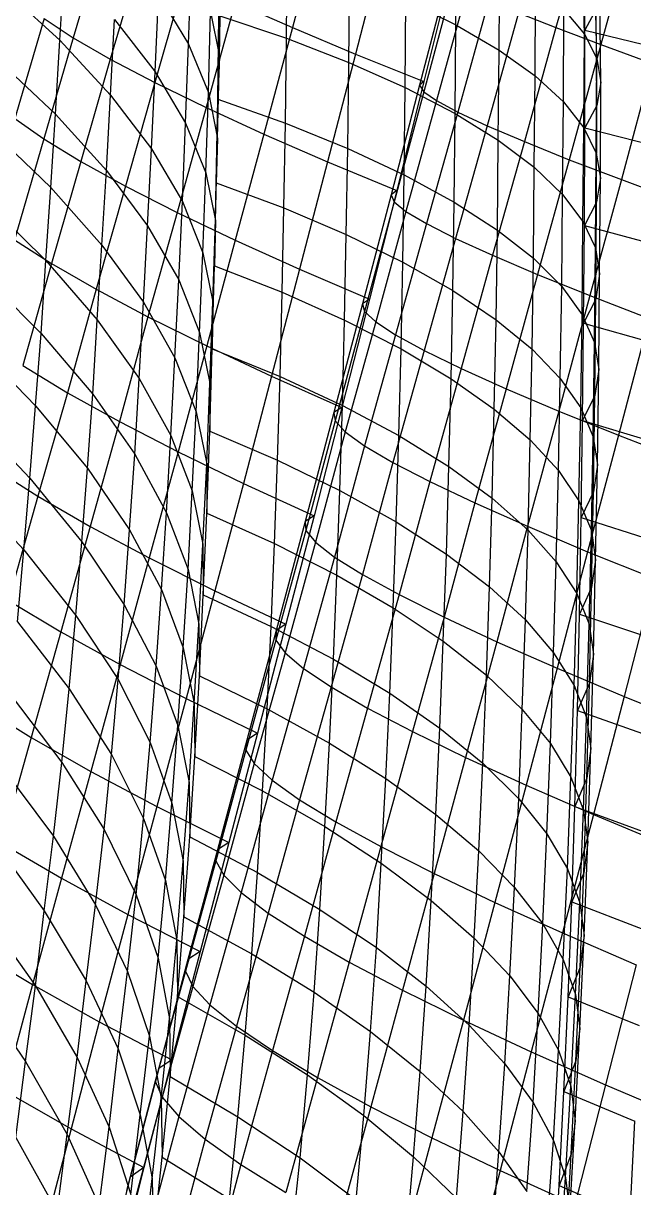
# Model space of a CAD drawing. Extents: x -429 to 429, y -1 to 209.
# Drawn here: x -414.99 to -405.69, y 142.26 to 160 of the extents above; entities that cross this region are included whole.
import ezdxf

# ---------------------------------------------------------------- set-up
doc = ezdxf.new("R2010")
doc.units = 0

msp = doc.modelspace()

# ---------------------------------------------------------------- linework, layer by layer
at = {"layer": 'default', "color": 5, "linetype": 'CONTINUOUS'}
for p, q in [((-406.388, 161.67, 203.238), (-406.875, 159.936, 203.11)), ((-410.456, 161.562, 213.221), (-410.89, 159.936, 213.13)), ((-413.776, 161.325, 217.577), (-414.231, 159.78, 217.489)), ((-405.706, 161.43, 201.994), (-406.192, 159.678, 201.861)), ((-409.504, 161.179, 212.311), (-409.929, 159.534, 212.227)), ((-413.212, 161.017, 216.36), (-413.667, 159.454, 216.267)), ((-408.474, 160.78, 211.499), (-408.887, 159.117, 211.423)), ((-408.474, 160.78, 211.499), (-408.887, 159.117, 211.423)), ((-412.539, 160.681, 215.206), (-412.99, 159.099, 215.11)), ((-408.519, 160.729, 210.052), (-408.952, 159.058, 209.97)), ((-408.438, 160.641, 208.609), (-408.887, 158.96, 208.518)), ((-408.23, 160.517, 207.182), (-408.693, 158.824, 207.082)), ((-411.762, 160.32, 214.126), (-412.208, 158.718, 214.03)), ((-411.762, 160.32, 214.126), (-410.89, 159.936, 213.13)), ((-407.899, 160.357, 205.781), (-408.37, 158.65, 205.673)), ((-414.677, 160.074, 218.767), (-415.123, 158.551, 218.687)), ((-414.677, 160.074, 218.767), (-414.231, 159.78, 217.489)), ((-407.446, 160.162, 204.421), (-407.923, 158.441, 204.304)), ((-407.446, 160.162, 204.421), (-406.875, 159.936, 203.11)), ((-410.89, 159.936, 213.13), (-411.327, 158.315, 213.037)), ((-410.89, 159.936, 213.13), (-409.929, 159.534, 212.227)), ((-406.875, 159.936, 203.11), (-407.355, 158.199, 202.987)), ((-406.875, 159.936, 203.11), (-406.192, 159.678, 201.861)), ((-414.231, 159.78, 217.489), (-414.68, 158.24, 217.404)), ((-414.231, 159.78, 217.489), (-413.667, 159.454, 216.267)), ((-406.192, 159.678, 201.861), (-406.671, 157.924, 201.733)), ((-406.192, 159.678, 201.861), (-405.401, 159.392, 200.684)), ((-409.929, 159.534, 212.227), (-410.355, 157.893, 212.14)), ((-409.929, 159.534, 212.227), (-408.887, 159.117, 211.423)), ((-413.667, 159.454, 216.267), (-414.116, 157.896, 216.176)), ((-413.667, 159.454, 216.267), (-412.99, 159.099, 215.11)), ((-405.401, 159.392, 200.684), (-405.877, 157.62, 200.552)), ((-412.99, 159.099, 215.11), (-413.437, 157.522, 215.017)), ((-412.99, 159.099, 215.11), (-412.208, 158.718, 214.03)), ((-408.952, 159.058, 209.97), (-409.388, 157.391, 209.887)), ((-408.887, 159.117, 211.423), (-409.302, 157.457, 211.347)), ((-408.887, 159.117, 211.423), (-409.302, 157.457, 211.347)), ((-408.887, 159.117, 211.423), (-408.952, 159.058, 209.97)), ((-408.952, 159.058, 209.97), (-408.887, 158.96, 208.518)), ((-408.887, 158.96, 208.518), (-409.341, 157.284, 208.427)), ((-408.693, 158.824, 207.082), (-409.16, 157.136, 206.981)), ((-408.887, 158.96, 208.518), (-408.693, 158.824, 207.082)), ((-408.693, 158.824, 207.082), (-408.37, 158.65, 205.673)), ((-412.208, 158.718, 214.03), (-412.65, 157.121, 213.936)), ((-412.208, 158.718, 214.03), (-411.327, 158.315, 213.037)), ((-408.37, 158.65, 205.673), (-408.847, 156.95, 205.563)), ((-408.37, 158.65, 205.673), (-407.923, 158.441, 204.304)), ((-415.123, 158.551, 218.687), (-414.68, 158.24, 217.404)), ((-407.923, 158.441, 204.304), (-408.406, 156.726, 204.185)), ((-407.923, 158.441, 204.304), (-407.355, 158.199, 202.987)), ((-411.327, 158.315, 213.037), (-411.762, 156.698, 212.946)), ((-411.327, 158.315, 213.037), (-410.355, 157.893, 212.14)), ((-414.68, 158.24, 217.404), (-415.128, 156.705, 217.318)), ((-414.68, 158.24, 217.404), (-414.116, 157.896, 216.176)), ((-407.355, 158.199, 202.987), (-407.84, 156.467, 202.86)), ((-407.355, 158.199, 202.987), (-406.671, 157.924, 201.733)), ((-406.671, 157.924, 201.733), (-407.155, 156.176, 201.6)), ((-406.671, 157.924, 201.733), (-405.877, 157.62, 200.552)), ((-414.116, 157.896, 216.176), (-414.565, 156.342, 216.086)), ((-414.116, 157.896, 216.176), (-413.437, 157.522, 215.017)), ((-410.355, 157.893, 212.14), (-410.781, 156.257, 212.054)), ((-410.355, 157.893, 212.14), (-409.302, 157.457, 211.347)), ((-405.877, 157.62, 200.552), (-406.356, 155.854, 200.417)), ((-405.877, 157.62, 200.552), (-404.979, 157.29, 199.457)), ((-413.437, 157.522, 215.017), (-413.884, 155.949, 214.924)), ((-413.437, 157.522, 215.017), (-412.65, 157.121, 213.936)), ((-409.388, 157.391, 209.887), (-409.823, 155.728, 209.802)), ((-409.302, 157.457, 211.347), (-409.718, 155.801, 211.27)), ((-409.302, 157.457, 211.347), (-409.718, 155.801, 211.27)), ((-409.302, 157.457, 211.347), (-409.388, 157.391, 209.887)), ((-409.388, 157.391, 209.887), (-409.341, 157.284, 208.427)), ((-409.341, 157.284, 208.427), (-409.791, 155.612, 208.335)), ((-409.341, 157.284, 208.427), (-409.16, 157.136, 206.981)), ((-412.65, 157.121, 213.936), (-413.093, 155.529, 213.843)), ((-412.65, 157.121, 213.936), (-411.762, 156.698, 212.946)), ((-409.16, 157.136, 206.981), (-409.622, 155.454, 206.881)), ((-409.16, 157.136, 206.981), (-408.847, 156.95, 205.563)), ((-408.847, 156.95, 205.563), (-409.319, 155.254, 205.454)), ((-408.847, 156.95, 205.563), (-408.406, 156.726, 204.185)), ((-415.128, 156.705, 217.318), (-414.565, 156.342, 216.086)), ((-411.762, 156.698, 212.946), (-412.198, 155.086, 212.854)), ((-411.762, 156.698, 212.946), (-410.781, 156.257, 212.054)), ((-408.406, 156.726, 204.185), (-408.883, 155.016, 204.068)), ((-408.406, 156.726, 204.185), (-407.84, 156.467, 202.86)), ((-414.565, 156.342, 216.086), (-415.003, 154.786, 216.002)), ((-414.565, 156.342, 216.086), (-413.884, 155.949, 214.924)), ((-407.84, 156.467, 202.86), (-408.32, 154.742, 202.736)), ((-407.84, 156.467, 202.86), (-407.155, 156.176, 201.6)), ((-410.781, 156.257, 212.054), (-411.21, 154.624, 211.966)), ((-410.781, 156.257, 212.054), (-409.718, 155.801, 211.27)), ((-407.155, 156.176, 201.6), (-407.634, 154.433, 201.471)), ((-407.155, 156.176, 201.6), (-406.356, 155.854, 200.417)), ((-413.884, 155.949, 214.924), (-414.322, 154.374, 214.837)), ((-413.884, 155.949, 214.924), (-413.093, 155.529, 213.843)), ((-409.718, 155.801, 211.27), (-410.138, 154.15, 211.19)), ((-409.718, 155.801, 211.27), (-410.138, 154.15, 211.19)), ((-409.718, 155.801, 211.27), (-409.823, 155.728, 209.802)), ((-406.356, 155.854, 200.417), (-406.832, 154.093, 200.285)), ((-406.356, 155.854, 200.417), (-405.452, 155.505, 199.322)), ((-409.823, 155.728, 209.802), (-410.26, 154.07, 209.717)), ((-409.791, 155.612, 208.335), (-410.242, 153.945, 208.242)), ((-409.823, 155.728, 209.802), (-409.791, 155.612, 208.335)), ((-409.791, 155.612, 208.335), (-409.622, 155.454, 206.881)), ((-413.093, 155.529, 213.843), (-413.529, 153.935, 213.755)), ((-413.093, 155.529, 213.843), (-412.198, 155.086, 212.854)), ((-409.622, 155.454, 206.881), (-410.085, 153.776, 206.78)), ((-409.622, 155.454, 206.881), (-409.319, 155.254, 205.454)), ((-405.452, 155.505, 199.322), (-405.921, 153.726, 199.189)), ((-409.319, 155.254, 205.454), (-409.79, 153.564, 205.344)), ((-409.319, 155.254, 205.454), (-408.883, 155.016, 204.068)), ((-412.198, 155.086, 212.854), (-412.631, 153.473, 212.766)), ((-412.198, 155.086, 212.854), (-411.21, 154.624, 211.966)), ((-408.883, 155.016, 204.068), (-409.36, 153.311, 203.951)), ((-408.883, 155.016, 204.068), (-408.32, 154.742, 202.736)), ((-415.003, 154.786, 216.002), (-414.322, 154.374, 214.837)), ((-408.32, 154.742, 202.736), (-408.799, 153.021, 202.612)), ((-408.32, 154.742, 202.736), (-407.634, 154.433, 201.471)), ((-411.21, 154.624, 211.966), (-411.639, 152.992, 211.881)), ((-411.21, 154.624, 211.966), (-410.138, 154.15, 211.19)), ((-414.322, 154.374, 214.837), (-414.77, 152.796, 214.746)), ((-414.322, 154.374, 214.837), (-413.529, 153.935, 213.755)), ((-407.634, 154.433, 201.471), (-408.112, 152.695, 201.342)), ((-407.634, 154.433, 201.471), (-406.832, 154.093, 200.285)), ((-410.26, 154.07, 209.717), (-410.696, 152.412, 209.63)), ((-410.138, 154.15, 211.19), (-410.562, 152.499, 211.109)), ((-410.138, 154.15, 211.19), (-410.562, 152.499, 211.109)), ((-410.138, 154.15, 211.19), (-410.26, 154.07, 209.717)), ((-410.26, 154.07, 209.717), (-410.242, 153.945, 208.242)), ((-406.832, 154.093, 200.285), (-407.307, 152.338, 200.153)), ((-406.832, 154.093, 200.285), (-405.921, 153.726, 199.189)), ((-413.529, 153.935, 213.755), (-413.974, 152.337, 213.662)), ((-413.529, 153.935, 213.755), (-412.631, 153.473, 212.766)), ((-410.242, 153.945, 208.242), (-410.688, 152.277, 208.149)), ((-410.242, 153.945, 208.242), (-410.085, 153.776, 206.78)), ((-410.085, 153.776, 206.78), (-410.539, 152.096, 206.68)), ((-410.085, 153.776, 206.78), (-409.79, 153.564, 205.344)), ((-405.921, 153.726, 199.189), (-406.391, 151.951, 199.056)), ((-405.921, 153.726, 199.189), (-404.911, 153.334, 198.193)), ((-412.631, 153.473, 212.766), (-413.073, 151.856, 212.674)), ((-412.631, 153.473, 212.766), (-411.639, 152.992, 211.881)), ((-409.79, 153.564, 205.344), (-410.25, 151.87, 205.239)), ((-409.79, 153.564, 205.344), (-409.36, 153.311, 203.951)), ((-409.36, 153.311, 203.951), (-409.825, 151.603, 203.839)), ((-409.36, 153.311, 203.951), (-408.799, 153.021, 202.612)), ((-415.451, 153.226, 215.914), (-414.77, 152.796, 214.746)), ((-411.639, 152.992, 211.881), (-412.075, 151.357, 211.792)), ((-411.639, 152.992, 211.881), (-410.562, 152.499, 211.109)), ((-408.799, 153.021, 202.612), (-409.266, 151.297, 202.495)), ((-408.799, 153.021, 202.612), (-408.112, 152.695, 201.342)), ((-414.77, 152.796, 214.746), (-415.217, 151.209, 214.656)), ((-414.77, 152.796, 214.746), (-413.974, 152.337, 213.662)), ((-408.112, 152.695, 201.342), (-408.58, 150.955, 201.22)), ((-408.112, 152.695, 201.342), (-407.307, 152.338, 200.153)), ((-410.696, 152.412, 209.63), (-411.139, 150.75, 209.541)), ((-410.562, 152.499, 211.109), (-410.991, 150.845, 211.025)), ((-410.562, 152.499, 211.109), (-410.991, 150.845, 211.025)), ((-410.562, 152.499, 211.109), (-410.696, 152.412, 209.63)), ((-410.696, 152.412, 209.63), (-410.688, 152.277, 208.149)), ((-413.974, 152.337, 213.662), (-414.42, 150.732, 213.571)), ((-413.974, 152.337, 213.662), (-413.073, 151.856, 212.674)), ((-410.688, 152.277, 208.149), (-411.143, 150.605, 208.053)), ((-410.688, 152.277, 208.149), (-410.539, 152.096, 206.68)), ((-407.307, 152.338, 200.153), (-407.774, 150.58, 200.028)), ((-407.307, 152.338, 200.153), (-406.391, 151.951, 199.056)), ((-410.539, 152.096, 206.68), (-411.004, 150.412, 206.577)), ((-410.539, 152.096, 206.68), (-410.25, 151.87, 205.239)), ((-410.25, 151.87, 205.239), (-410.722, 150.174, 205.128)), ((-410.25, 151.87, 205.239), (-409.825, 151.603, 203.839)), ((-406.391, 151.951, 199.056), (-406.855, 150.175, 198.93)), ((-406.391, 151.951, 199.056), (-405.374, 151.541, 198.063)), ((-413.073, 151.856, 212.674), (-413.516, 150.232, 212.583)), ((-413.073, 151.856, 212.674), (-412.075, 151.357, 211.792)), ((-409.825, 151.603, 203.839), (-410.301, 149.892, 203.722)), ((-409.825, 151.603, 203.839), (-409.266, 151.297, 202.495)), ((-405.374, 151.541, 198.063), (-405.834, 149.747, 197.937)), ((-412.075, 151.357, 211.792), (-412.513, 149.715, 211.703)), ((-412.075, 151.357, 211.792), (-410.991, 150.845, 211.025)), ((-415.217, 151.209, 214.656), (-414.42, 150.732, 213.571)), ((-409.266, 151.297, 202.495), (-409.745, 149.57, 202.372)), ((-409.266, 151.297, 202.495), (-408.58, 150.955, 201.22)), ((-410.991, 150.845, 211.025), (-411.424, 149.186, 210.939)), ((-410.991, 150.845, 211.025), (-411.424, 149.186, 210.939)), ((-410.991, 150.845, 211.025), (-411.139, 150.75, 209.541)), ((-408.58, 150.955, 201.22), (-409.059, 149.211, 201.092)), ((-408.58, 150.955, 201.22), (-407.774, 150.58, 200.028)), ((-414.42, 150.732, 213.571), (-414.873, 149.122, 213.476)), ((-414.42, 150.732, 213.571), (-413.516, 150.232, 212.583)), ((-411.139, 150.75, 209.541), (-411.586, 149.082, 209.449)), ((-411.139, 150.75, 209.541), (-411.143, 150.605, 208.053)), ((-411.143, 150.605, 208.053), (-411.603, 148.927, 207.955)), ((-411.143, 150.605, 208.053), (-411.004, 150.412, 206.577)), ((-407.774, 150.58, 200.028), (-408.251, 148.818, 199.897)), ((-407.774, 150.58, 200.028), (-406.855, 150.175, 198.93)), ((-411.004, 150.412, 206.577), (-411.473, 148.722, 206.472)), ((-411.004, 150.412, 206.577), (-410.722, 150.174, 205.128)), ((-413.516, 150.232, 212.583), (-413.964, 148.604, 212.489)), ((-413.516, 150.232, 212.583), (-412.513, 149.715, 211.703)), ((-410.722, 150.174, 205.128), (-411.198, 148.47, 205.016)), ((-410.722, 150.174, 205.128), (-410.301, 149.892, 203.722)), ((-406.855, 150.175, 198.93), (-407.329, 148.396, 198.797)), ((-406.855, 150.175, 198.93), (-405.834, 149.747, 197.937)), ((-410.301, 149.892, 203.722), (-410.782, 148.173, 203.603)), ((-410.301, 149.892, 203.722), (-409.745, 149.57, 202.372)), ((-405.834, 149.747, 197.937), (-406.303, 147.949, 197.805)), ((-405.834, 149.747, 197.937), (-404.72, 149.297, 197.059)), ((-415.673, 149.618, 214.562), (-414.873, 149.122, 213.476)), ((-412.513, 149.715, 211.703), (-412.956, 148.069, 211.611)), ((-412.513, 149.715, 211.703), (-411.424, 149.186, 210.939)), ((-409.745, 149.57, 202.372), (-410.228, 147.835, 202.247)), ((-409.745, 149.57, 202.372), (-409.059, 149.211, 201.092)), ((-409.059, 149.211, 201.092), (-409.543, 147.459, 200.963)), ((-409.059, 149.211, 201.092), (-408.251, 148.818, 199.897)), ((-414.873, 149.122, 213.476), (-415.325, 147.513, 213.381)), ((-414.873, 149.122, 213.476), (-413.964, 148.604, 212.489)), ((-411.586, 149.082, 209.449), (-412.035, 147.409, 209.357)), ((-411.424, 149.186, 210.939), (-411.861, 147.523, 210.853)), ((-411.424, 149.186, 210.939), (-411.861, 147.523, 210.853)), ((-411.586, 149.082, 209.449), (-411.603, 148.927, 207.955)), ((-411.424, 149.186, 210.939), (-411.586, 149.082, 209.449)), ((-411.603, 148.927, 207.955), (-412.061, 147.242, 207.857)), ((-411.603, 148.927, 207.955), (-411.473, 148.722, 206.472)), ((-411.473, 148.722, 206.472), (-411.939, 147.025, 206.367)), ((-411.473, 148.722, 206.472), (-411.198, 148.47, 205.016)), ((-408.251, 148.818, 199.897), (-408.733, 147.048, 199.764)), ((-408.251, 148.818, 199.897), (-407.329, 148.396, 198.797)), ((-413.964, 148.604, 212.489), (-414.412, 146.977, 212.394)), ((-413.964, 148.604, 212.489), (-412.956, 148.069, 211.611)), ((-411.198, 148.47, 205.016), (-411.671, 146.758, 204.905)), ((-411.198, 148.47, 205.016), (-410.782, 148.173, 203.603)), ((-407.329, 148.396, 198.797), (-407.808, 146.608, 198.663)), ((-407.329, 148.396, 198.797), (-406.303, 147.949, 197.805)), ((-410.782, 148.173, 203.603), (-411.259, 146.446, 203.486)), ((-410.782, 148.173, 203.603), (-410.228, 147.835, 202.247)), ((-412.956, 148.069, 211.611), (-413.399, 146.425, 211.52)), ((-412.956, 148.069, 211.611), (-411.861, 147.523, 210.853)), ((-410.228, 147.835, 202.247), (-410.708, 146.092, 202.124)), ((-410.228, 147.835, 202.247), (-409.543, 147.459, 200.963)), ((-406.303, 147.949, 197.805), (-406.776, 146.143, 197.672)), ((-406.303, 147.949, 197.805), (-405.183, 147.481, 196.931)), ((-415.325, 147.513, 213.381), (-414.412, 146.977, 212.394)), ((-411.861, 147.523, 210.853), (-412.296, 145.862, 210.766)), ((-411.861, 147.523, 210.853), (-412.296, 145.862, 210.766)), ((-411.861, 147.523, 210.853), (-412.035, 147.409, 209.357)), ((-409.543, 147.459, 200.963), (-410.024, 145.699, 200.836)), ((-409.543, 147.459, 200.963), (-408.733, 147.048, 199.764)), ((-412.035, 147.409, 209.357), (-412.484, 145.738, 209.265)), ((-412.035, 147.409, 209.357), (-412.061, 147.242, 207.857)), ((-412.061, 147.242, 207.857), (-412.523, 145.56, 207.758)), ((-412.061, 147.242, 207.857), (-411.939, 147.025, 206.367)), ((-414.412, 146.977, 212.394), (-414.854, 145.356, 212.304)), ((-414.412, 146.977, 212.394), (-413.399, 146.425, 211.52)), ((-411.939, 147.025, 206.367), (-412.411, 145.329, 206.261)), ((-411.939, 147.025, 206.367), (-411.671, 146.758, 204.905)), ((-408.733, 147.048, 199.764), (-409.213, 145.271, 199.634)), ((-408.733, 147.048, 199.764), (-407.808, 146.608, 198.663)), ((-411.671, 146.758, 204.905), (-412.15, 145.048, 204.792)), ((-411.671, 146.758, 204.905), (-411.259, 146.446, 203.486)), ((-407.808, 146.608, 198.663), (-408.285, 144.814, 198.531)), ((-407.808, 146.608, 198.663), (-406.776, 146.143, 197.672)), ((-413.399, 146.425, 211.52), (-413.836, 144.787, 211.431)), ((-413.399, 146.425, 211.52), (-412.296, 145.862, 210.766)), ((-411.259, 146.446, 203.486), (-411.743, 144.721, 203.366)), ((-411.259, 146.446, 203.486), (-410.708, 146.092, 202.124)), ((-410.708, 146.092, 202.124), (-411.194, 144.35, 201.998)), ((-410.708, 146.092, 202.124), (-410.024, 145.699, 200.836)), ((-406.776, 146.143, 197.672), (-407.25, 144.332, 197.54)), ((-406.776, 146.143, 197.672), (-405.65, 145.658, 196.801)), ((-415.77, 145.908, 213.291), (-414.854, 145.356, 212.304)), ((-412.296, 145.862, 210.766), (-412.728, 144.21, 210.681)), ((-412.296, 145.862, 210.766), (-412.728, 144.21, 210.681)), ((-412.296, 145.862, 210.766), (-412.484, 145.738, 209.265)), ((-412.484, 145.738, 209.265), (-412.93, 144.075, 209.174)), ((-412.484, 145.738, 209.265), (-412.523, 145.56, 207.758)), ((-410.024, 145.699, 200.836), (-410.51, 143.94, 200.705)), ((-410.024, 145.699, 200.836), (-409.213, 145.271, 199.634)), ((-405.65, 145.658, 196.801), (-406.119, 143.83, 196.672)), ((-412.523, 145.56, 207.758), (-412.981, 143.885, 207.66)), ((-412.523, 145.56, 207.758), (-412.411, 145.329, 206.261)), ((-414.854, 145.356, 212.304), (-415.287, 143.743, 212.218)), ((-414.854, 145.356, 212.304), (-413.836, 144.787, 211.431)), ((-412.411, 145.329, 206.261), (-412.878, 143.64, 206.157)), ((-412.411, 145.329, 206.261), (-412.15, 145.048, 204.792)), ((-409.213, 145.271, 199.634), (-409.698, 143.495, 199.5)), ((-409.213, 145.271, 199.634), (-408.285, 144.814, 198.531)), ((-412.15, 145.048, 204.792), (-412.625, 143.345, 204.68)), ((-412.15, 145.048, 204.792), (-411.743, 144.721, 203.366)), ((-413.836, 144.787, 211.431), (-414.266, 143.159, 211.346)), ((-413.836, 144.787, 211.431), (-412.728, 144.21, 210.681)), ((-408.285, 144.814, 198.531), (-408.766, 143.021, 198.396)), ((-408.285, 144.814, 198.531), (-407.25, 144.332, 197.54)), ((-411.743, 144.721, 203.366), (-412.223, 143.001, 203.247)), ((-411.743, 144.721, 203.366), (-411.194, 144.35, 201.998)), ((-411.194, 144.35, 201.998), (-411.677, 142.614, 201.874)), ((-411.194, 144.35, 201.998), (-410.51, 143.94, 200.705)), ((-407.25, 144.332, 197.54), (-407.726, 142.522, 197.406)), ((-407.25, 144.332, 197.54), (-406.119, 143.83, 196.672)), ((-412.93, 144.075, 209.174), (-413.364, 142.42, 209.086)), ((-412.728, 144.21, 210.681), (-413.154, 142.568, 210.598)), ((-412.728, 144.21, 210.681), (-413.154, 142.568, 210.598)), ((-412.93, 144.075, 209.174), (-412.981, 143.885, 207.66)), ((-412.728, 144.21, 210.681), (-412.93, 144.075, 209.174)), ((-412.981, 143.885, 207.66), (-413.421, 142.215, 207.567)), ((-412.981, 143.885, 207.66), (-412.878, 143.64, 206.157)), ((-410.51, 143.94, 200.705), (-410.993, 142.187, 200.576)), ((-410.51, 143.94, 200.705), (-409.698, 143.495, 199.5)), ((-415.287, 143.743, 212.218), (-414.266, 143.159, 211.346)), ((-406.119, 143.83, 196.672), (-406.588, 142.004, 196.54)), ((-406.119, 143.83, 196.672), (-404.903, 143.314, 195.934)), ((-412.878, 143.64, 206.157), (-413.325, 141.955, 206.059)), ((-412.878, 143.64, 206.157), (-412.625, 143.345, 204.68)), ((-409.698, 143.495, 199.5), (-410.179, 141.726, 199.368)), ((-409.698, 143.495, 199.5), (-408.766, 143.021, 198.396)), ((-412.625, 143.345, 204.68), (-413.076, 141.644, 204.577)), ((-412.625, 143.345, 204.68), (-412.223, 143.001, 203.247)), ((-414.266, 143.159, 211.346), (-414.688, 141.542, 211.264)), ((-414.266, 143.159, 211.346), (-413.154, 142.568, 210.598)), ((-412.223, 143.001, 203.247), (-412.678, 141.284, 203.14)), ((-412.223, 143.001, 203.247), (-411.677, 142.614, 201.874)), ((-408.766, 143.021, 198.396), (-409.244, 141.235, 198.263)), ((-408.766, 143.021, 198.396), (-407.726, 142.522, 197.406)), ((-413.154, 142.568, 210.598), (-413.572, 140.938, 210.518)), ((-413.154, 142.568, 210.598), (-413.572, 140.938, 210.518)), ((-413.154, 142.568, 210.598), (-413.364, 142.42, 209.086)), ((-411.677, 142.614, 201.874), (-412.135, 140.881, 201.763)), ((-411.677, 142.614, 201.874), (-410.993, 142.187, 200.576)), ((-407.726, 142.522, 197.406), (-408.198, 140.72, 197.273)), ((-407.726, 142.522, 197.406), (-406.588, 142.004, 196.54)), ((-413.364, 142.42, 209.086), (-413.792, 140.776, 209.001)), ((-413.364, 142.42, 209.086), (-413.421, 142.215, 207.567))]:
    msp.add_line(p, q, dxfattribs=at)
at = {"layer": 'default', "color": 3, "linetype": 'CONTINUOUS'}
for p, q in [((-408.398, 159.981, 238.462), (-408.389, 161.334, 238.366)), ((-406.432, 159.896, 229.104), (-406.435, 161.376, 228.993)), ((-406.432, 159.896, 229.104), (-406.435, 161.376, 228.993)), ((-406.441, 159.836, 233.959), (-406.476, 161.261, 233.845)), ((-410.982, 159.774, 241.228), (-410.969, 161.072, 241.138)), ((-407.74, 159.593, 237.431), (-407.731, 160.965, 237.334)), ((-414.436, 159.743, 250.607), (-414.37, 160.87, 250.543)), ((-412.474, 159.685, 246.383), (-412.433, 160.89, 246.305)), ((-412.003, 159.495, 243.462), (-411.979, 160.75, 243.376)), ((-406.252, 159.465, 232.776), (-406.282, 160.906, 232.664)), ((-415.352, 160.582, 251.879), (-414.436, 159.743, 250.607)), ((-410.033, 159.407, 240.415), (-410.02, 160.723, 240.324)), ((-407.193, 159.2, 236.348), (-407.184, 160.59, 236.248)), ((-412.984, 159.263, 247.853), (-412.933, 160.441, 247.78)), ((-412.933, 160.441, 247.78), (-412.474, 159.685, 246.383)), ((-406.188, 159.101, 231.584), (-406.21, 160.558, 231.473)), ((-409.174, 159.024, 239.521), (-409.161, 160.359, 239.429)), ((-409.161, 160.359, 239.429), (-408.398, 159.981, 238.462)), ((-406.761, 158.805, 235.221), (-406.752, 160.213, 235.12)), ((-406.752, 160.213, 235.12), (-406.441, 159.836, 233.959)), ((-406.26, 160.22, 230.283), (-406.432, 159.896, 229.104)), ((-406.249, 158.749, 230.392), (-406.26, 160.22, 230.283)), ((-413.663, 158.909, 249.285), (-413.602, 160.06, 249.218)), ((-413.602, 160.06, 249.218), (-412.984, 159.263, 247.853)), ((-412.173, 158.95, 244.968), (-412.138, 160.179, 244.887)), ((-412.138, 160.179, 244.887), (-412.003, 159.495, 243.462)), ((-412.029, 158.845, 242.042), (-412.011, 160.121, 241.954)), ((-412.029, 158.845, 242.042), (-412.011, 160.121, 241.954)), ((-412.011, 160.121, 241.954), (-410.982, 159.774, 241.228)), ((-408.411, 158.627, 238.556), (-408.398, 159.981, 238.462)), ((-408.398, 159.981, 238.462), (-407.74, 159.593, 237.431)), ((-406.434, 158.411, 229.213), (-406.432, 159.896, 229.104)), ((-406.434, 158.411, 229.213), (-406.432, 159.896, 229.104)), ((-406.432, 159.896, 229.104), (-405.365, 159.638, 228.333)), ((-414.504, 158.62, 250.669), (-414.436, 159.743, 250.607)), ((-414.436, 159.743, 250.607), (-413.663, 158.909, 249.285)), ((-412.52, 158.482, 246.46), (-412.474, 159.685, 246.383)), ((-412.474, 159.685, 246.383), (-412.173, 158.95, 244.968)), ((-410.998, 158.48, 241.318), (-410.982, 159.774, 241.228)), ((-410.982, 159.774, 241.228), (-410.033, 159.407, 240.415)), ((-406.449, 158.411, 234.062), (-406.441, 159.836, 233.959)), ((-406.441, 159.836, 233.959), (-406.252, 159.465, 232.776)), ((-407.753, 158.221, 237.527), (-407.74, 159.593, 237.431)), ((-407.74, 159.593, 237.431), (-407.193, 159.2, 236.348)), ((-415.426, 159.484, 251.937), (-414.504, 158.62, 250.669)), ((-412.032, 158.245, 243.547), (-412.003, 159.495, 243.462)), ((-412.003, 159.495, 243.462), (-412.029, 158.845, 242.042)), ((-410.048, 158.095, 240.507), (-410.033, 159.407, 240.415)), ((-410.033, 159.407, 240.415), (-409.174, 159.024, 239.521)), ((-406.26, 158.022, 232.881), (-406.252, 159.465, 232.776)), ((-406.252, 159.465, 232.776), (-406.188, 159.101, 231.584)), ((-413.039, 158.088, 247.925), (-412.984, 159.263, 247.853)), ((-412.984, 159.263, 247.853), (-412.52, 158.482, 246.46)), ((-407.206, 157.81, 236.446), (-407.193, 159.2, 236.348)), ((-407.193, 159.2, 236.348), (-406.761, 158.805, 235.221)), ((-409.187, 157.692, 239.615), (-409.174, 159.024, 239.521)), ((-409.174, 159.024, 239.521), (-408.411, 158.627, 238.556)), ((-406.188, 159.101, 231.584), (-406.249, 158.749, 230.392)), ((-406.196, 157.642, 231.689), (-406.188, 159.101, 231.584)), ((-413.726, 157.762, 249.352), (-413.663, 158.909, 249.285)), ((-413.663, 158.909, 249.285), (-413.039, 158.088, 247.925)), ((-412.213, 157.726, 245.048), (-412.173, 158.95, 244.968)), ((-412.173, 158.95, 244.968), (-412.032, 158.245, 243.547)), ((-412.052, 157.573, 242.128), (-412.029, 158.845, 242.042)), ((-412.052, 157.573, 242.128), (-412.029, 158.845, 242.042)), ((-412.029, 158.845, 242.042), (-410.998, 158.48, 241.318)), ((-406.774, 157.396, 235.321), (-406.761, 158.805, 235.221)), ((-406.761, 158.805, 235.221), (-406.449, 158.411, 234.062)), ((-414.576, 157.501, 250.73), (-414.504, 158.62, 250.669)), ((-414.504, 158.62, 250.669), (-413.726, 157.762, 249.352)), ((-408.424, 157.277, 238.651), (-408.411, 158.627, 238.556)), ((-408.411, 158.627, 238.556), (-407.753, 158.221, 237.527)), ((-406.249, 158.749, 230.392), (-406.434, 158.411, 229.213)), ((-406.256, 157.275, 230.499), (-406.249, 158.749, 230.392)), ((-412.569, 157.285, 246.535), (-412.52, 158.482, 246.46)), ((-412.52, 158.482, 246.46), (-412.213, 157.726, 245.048)), ((-411.02, 157.19, 241.405), (-410.998, 158.48, 241.318)), ((-410.998, 158.48, 241.318), (-410.048, 158.095, 240.507)), ((-415.502, 158.39, 251.995), (-414.576, 157.501, 250.73)), ((-406.462, 156.985, 234.163), (-406.449, 158.411, 234.062)), ((-406.449, 158.411, 234.062), (-406.26, 158.022, 232.881)), ((-406.441, 156.924, 229.32), (-406.434, 158.411, 229.213)), ((-406.441, 156.924, 229.32), (-406.434, 158.411, 229.213)), ((-406.434, 158.411, 229.213), (-405.356, 158.137, 228.453)), ((-413.098, 156.917, 247.995), (-413.039, 158.088, 247.925)), ((-413.039, 158.088, 247.925), (-412.569, 157.285, 246.535)), ((-412.066, 156.999, 243.629), (-412.032, 158.245, 243.547)), ((-412.032, 158.245, 243.547), (-412.052, 157.573, 242.128)), ((-410.07, 156.785, 240.595), (-410.048, 158.095, 240.507)), ((-410.048, 158.095, 240.507), (-409.187, 157.692, 239.615)), ((-407.765, 156.852, 237.624), (-407.753, 158.221, 237.527)), ((-407.753, 158.221, 237.527), (-407.206, 157.81, 236.446)), ((-406.273, 156.579, 232.984), (-406.26, 158.022, 232.881)), ((-406.26, 158.022, 232.881), (-406.196, 157.642, 231.689)), ((-413.794, 156.62, 249.417), (-413.726, 157.762, 249.352)), ((-413.726, 157.762, 249.352), (-413.098, 156.917, 247.995)), ((-412.257, 156.506, 245.127), (-412.213, 157.726, 245.048)), ((-412.213, 157.726, 245.048), (-412.066, 156.999, 243.629)), ((-407.217, 156.422, 236.544), (-407.206, 157.81, 236.446)), ((-407.206, 157.81, 236.446), (-406.774, 157.396, 235.321)), ((-412.08, 156.306, 242.213), (-412.052, 157.573, 242.128)), ((-412.08, 156.306, 242.213), (-412.052, 157.573, 242.128)), ((-412.052, 157.573, 242.128), (-411.02, 157.19, 241.405)), ((-409.209, 156.364, 239.704), (-409.187, 157.692, 239.615)), ((-409.187, 157.692, 239.615), (-408.424, 157.277, 238.651)), ((-406.196, 157.642, 231.689), (-406.256, 157.275, 230.499)), ((-406.208, 156.183, 231.794), (-406.196, 157.642, 231.689)), ((-414.651, 156.388, 250.79), (-414.576, 157.501, 250.73)), ((-414.576, 157.501, 250.73), (-413.794, 156.62, 249.417)), ((-406.786, 155.99, 235.421), (-406.774, 157.396, 235.321)), ((-406.774, 157.396, 235.321), (-406.462, 156.985, 234.163)), ((-415.581, 157.3, 252.051), (-414.651, 156.388, 250.79)), ((-412.623, 156.092, 246.608), (-412.569, 157.285, 246.535)), ((-412.569, 157.285, 246.535), (-412.257, 156.506, 245.127)), ((-411.048, 155.904, 241.49), (-411.02, 157.19, 241.405)), ((-411.02, 157.19, 241.405), (-410.07, 156.785, 240.595)), ((-408.446, 155.93, 238.742), (-408.424, 157.277, 238.651)), ((-408.424, 157.277, 238.651), (-407.765, 156.852, 237.624)), ((-406.256, 157.275, 230.499), (-406.441, 156.924, 229.32)), ((-406.268, 155.801, 230.604), (-406.256, 157.275, 230.499)), ((-413.161, 155.752, 248.063), (-413.098, 156.917, 247.995)), ((-413.098, 156.917, 247.995), (-412.623, 156.092, 246.608)), ((-412.104, 155.757, 243.709), (-412.066, 156.999, 243.629)), ((-412.066, 156.999, 243.629), (-412.08, 156.306, 242.213)), ((-407.787, 155.486, 237.717), (-407.765, 156.852, 237.624)), ((-407.765, 156.852, 237.624), (-407.217, 156.422, 236.544)), ((-406.474, 155.561, 234.264), (-406.462, 156.985, 234.163)), ((-406.462, 156.985, 234.163), (-406.273, 156.579, 232.984)), ((-406.452, 155.435, 229.425), (-406.441, 156.924, 229.32)), ((-406.452, 155.435, 229.425), (-406.441, 156.924, 229.32)), ((-406.441, 156.924, 229.32), (-405.362, 156.633, 228.561)), ((-410.097, 155.48, 240.68), (-410.07, 156.785, 240.595)), ((-410.07, 156.785, 240.595), (-409.209, 156.364, 239.704)), ((-413.866, 155.483, 249.48), (-413.794, 156.62, 249.417)), ((-413.794, 156.62, 249.417), (-413.161, 155.752, 248.063)), ((-412.306, 155.291, 245.203), (-412.257, 156.506, 245.127)), ((-412.257, 156.506, 245.127), (-412.104, 155.757, 243.709)), ((-406.285, 155.139, 233.086), (-406.273, 156.579, 232.984)), ((-406.273, 156.579, 232.984), (-406.208, 156.183, 231.794)), ((-414.723, 155.278, 250.851), (-414.651, 156.388, 250.79)), ((-414.651, 156.388, 250.79), (-413.866, 155.483, 249.48)), ((-412.113, 155.044, 242.295), (-412.08, 156.306, 242.213)), ((-412.113, 155.044, 242.295), (-412.08, 156.306, 242.213)), ((-412.08, 156.306, 242.213), (-411.048, 155.904, 241.49)), ((-409.236, 155.04, 239.791), (-409.209, 156.364, 239.704)), ((-409.209, 156.364, 239.704), (-408.446, 155.93, 238.742)), ((-407.239, 155.038, 236.638), (-407.217, 156.422, 236.544)), ((-407.217, 156.422, 236.544), (-406.786, 155.99, 235.421)), ((-415.656, 156.215, 252.109), (-414.723, 155.278, 250.851)), ((-406.208, 156.183, 231.794), (-406.268, 155.801, 230.604)), ((-406.221, 154.727, 231.897), (-406.208, 156.183, 231.794)), ((-412.682, 154.904, 246.68), (-412.623, 156.092, 246.608)), ((-412.623, 156.092, 246.608), (-412.306, 155.291, 245.203)), ((-406.808, 154.588, 235.517), (-406.786, 155.99, 235.421)), ((-406.786, 155.99, 235.421), (-406.474, 155.561, 234.264)), ((-411.08, 154.623, 241.572), (-411.048, 155.904, 241.49)), ((-411.048, 155.904, 241.49), (-410.097, 155.48, 240.68)), ((-408.473, 154.587, 238.83), (-408.446, 155.93, 238.742)), ((-408.446, 155.93, 238.742), (-407.787, 155.486, 237.717)), ((-406.268, 155.801, 230.604), (-406.452, 155.435, 229.425)), ((-406.282, 154.33, 230.707), (-406.268, 155.801, 230.604)), ((-413.229, 154.592, 248.129), (-413.161, 155.752, 248.063)), ((-413.161, 155.752, 248.063), (-412.682, 154.904, 246.68)), ((-412.148, 154.521, 243.788), (-412.104, 155.757, 243.709)), ((-412.104, 155.757, 243.709), (-412.113, 155.044, 242.295)), ((-413.934, 154.35, 249.543), (-413.866, 155.483, 249.48)), ((-413.866, 155.483, 249.48), (-413.229, 154.592, 248.129)), ((-410.129, 154.18, 240.763), (-410.097, 155.48, 240.68)), ((-410.097, 155.48, 240.68), (-409.236, 155.04, 239.791)), ((-407.814, 154.124, 237.807), (-407.787, 155.486, 237.717)), ((-407.787, 155.486, 237.717), (-407.239, 155.038, 236.638)), ((-406.496, 154.142, 234.362), (-406.474, 155.561, 234.264)), ((-406.474, 155.561, 234.264), (-406.285, 155.139, 233.086)), ((-406.467, 153.951, 229.529), (-406.452, 155.435, 229.425)), ((-406.467, 153.951, 229.529), (-406.452, 155.435, 229.425)), ((-406.452, 155.435, 229.425), (-405.373, 155.127, 228.667)), ((-414.806, 154.174, 250.907), (-414.723, 155.278, 250.851)), ((-414.723, 155.278, 250.851), (-413.934, 154.35, 249.543)), ((-412.36, 154.082, 245.276), (-412.306, 155.291, 245.203)), ((-412.306, 155.291, 245.203), (-412.148, 154.521, 243.788)), ((-415.741, 155.134, 252.163), (-414.806, 154.174, 250.907)), ((-406.307, 153.703, 233.185), (-406.285, 155.139, 233.086)), ((-406.285, 155.139, 233.086), (-406.221, 154.727, 231.897)), ((-412.746, 153.722, 246.748), (-412.682, 154.904, 246.68)), ((-412.682, 154.904, 246.68), (-412.36, 154.082, 245.276)), ((-412.152, 153.788, 242.374), (-412.113, 155.044, 242.295)), ((-412.152, 153.788, 242.374), (-412.113, 155.044, 242.295)), ((-412.113, 155.044, 242.295), (-411.08, 154.623, 241.572)), ((-409.269, 153.72, 239.875), (-409.236, 155.04, 239.791)), ((-409.236, 155.04, 239.791), (-408.473, 154.587, 238.83)), ((-407.267, 153.658, 236.73), (-407.239, 155.038, 236.638)), ((-407.239, 155.038, 236.638), (-406.808, 154.588, 235.517)), ((-406.221, 154.727, 231.897), (-406.282, 154.33, 230.707)), ((-406.242, 153.276, 231.997), (-406.221, 154.727, 231.897)), ((-413.295, 153.436, 248.195), (-413.229, 154.592, 248.129)), ((-413.229, 154.592, 248.129), (-412.746, 153.722, 246.748)), ((-411.119, 153.347, 241.652), (-411.08, 154.623, 241.572)), ((-411.08, 154.623, 241.572), (-410.129, 154.18, 240.763)), ((-408.506, 153.248, 238.916), (-408.473, 154.587, 238.83)), ((-408.473, 154.587, 238.83), (-407.814, 154.124, 237.807)), ((-406.835, 153.19, 235.61), (-406.808, 154.588, 235.517)), ((-406.808, 154.588, 235.517), (-406.496, 154.142, 234.362)), ((-412.198, 153.292, 243.863), (-412.148, 154.521, 243.788)), ((-412.148, 154.521, 243.788), (-412.152, 153.788, 242.374)), ((-414.893, 153.074, 250.962), (-414.806, 154.174, 250.907)), ((-414.806, 154.174, 250.907), (-414.015, 153.223, 249.602)), ((-414.015, 153.223, 249.602), (-413.934, 154.35, 249.543)), ((-413.934, 154.35, 249.543), (-413.295, 153.436, 248.195)), ((-410.168, 152.885, 240.844), (-410.129, 154.18, 240.763)), ((-410.129, 154.18, 240.763), (-409.269, 153.72, 239.875)), ((-406.282, 154.33, 230.707), (-406.467, 153.951, 229.529)), ((-406.303, 152.864, 230.808), (-406.282, 154.33, 230.707)), ((-415.83, 154.058, 252.215), (-414.893, 153.074, 250.962)), ((-412.421, 152.878, 245.347), (-412.36, 154.082, 245.276)), ((-412.36, 154.082, 245.276), (-412.198, 153.292, 243.863)), ((-407.848, 152.767, 237.894), (-407.814, 154.124, 237.807)), ((-407.814, 154.124, 237.807), (-407.267, 153.658, 236.73)), ((-406.523, 152.727, 234.457), (-406.496, 154.142, 234.362)), ((-406.496, 154.142, 234.362), (-406.307, 153.703, 233.185)), ((-406.488, 152.472, 229.63), (-406.467, 153.951, 229.529)), ((-406.488, 152.472, 229.63), (-406.467, 153.951, 229.529)), ((-406.467, 153.951, 229.529), (-405.388, 153.626, 228.771)), ((-412.81, 152.544, 246.816), (-412.746, 153.722, 246.748)), ((-412.746, 153.722, 246.748), (-412.421, 152.878, 245.347)), ((-412.197, 152.539, 242.451), (-412.152, 153.788, 242.374)), ((-412.197, 152.539, 242.451), (-412.152, 153.788, 242.374)), ((-412.152, 153.788, 242.374), (-411.119, 153.347, 241.652)), ((-409.308, 152.406, 239.957), (-409.269, 153.72, 239.875)), ((-409.269, 153.72, 239.875), (-408.506, 153.248, 238.916)), ((-407.3, 152.282, 236.82), (-407.267, 153.658, 236.73)), ((-407.267, 153.658, 236.73), (-406.835, 153.19, 235.61)), ((-406.334, 152.272, 233.282), (-406.307, 153.703, 233.185)), ((-406.307, 153.703, 233.185), (-406.242, 153.276, 231.997)), ((-413.373, 152.287, 248.257), (-413.295, 153.436, 248.195)), ((-413.295, 153.436, 248.195), (-412.81, 152.544, 246.816)), ((-412.255, 152.068, 243.936), (-412.198, 153.292, 243.863)), ((-412.198, 153.292, 243.863), (-412.197, 152.539, 242.451)), ((-411.165, 152.078, 241.729), (-411.119, 153.347, 241.652)), ((-411.119, 153.347, 241.652), (-410.168, 152.885, 240.844)), ((-414.101, 152.1, 249.659), (-414.015, 153.223, 249.602)), ((-414.015, 153.223, 249.602), (-413.373, 152.287, 248.257)), ((-408.545, 151.915, 238.999), (-408.506, 153.248, 238.916)), ((-408.506, 153.248, 238.916), (-407.848, 152.767, 237.894)), ((-406.869, 151.797, 235.701), (-406.835, 153.19, 235.61)), ((-406.835, 153.19, 235.61), (-406.523, 152.727, 234.457)), ((-406.242, 153.276, 231.997), (-406.303, 152.864, 230.808)), ((-406.269, 151.83, 232.094), (-406.242, 153.276, 231.997)), ((-415.923, 152.985, 252.265), (-414.986, 151.978, 251.014)), ((-414.986, 151.978, 251.014), (-414.893, 153.074, 250.962)), ((-414.893, 153.074, 250.962), (-414.101, 152.1, 249.659)), ((-412.483, 151.68, 245.417), (-412.421, 152.878, 245.347)), ((-412.421, 152.878, 245.347), (-412.255, 152.068, 243.936)), ((-410.214, 151.596, 240.922), (-410.168, 152.885, 240.844)), ((-410.168, 152.885, 240.844), (-409.308, 152.406, 239.957)), ((-407.887, 151.415, 237.979), (-407.848, 152.767, 237.894)), ((-407.848, 152.767, 237.894), (-407.3, 152.282, 236.82)), ((-406.303, 152.864, 230.808), (-406.488, 152.472, 229.63)), ((-406.33, 151.404, 230.906), (-406.303, 152.864, 230.808)), ((-406.557, 151.317, 234.55), (-406.523, 152.727, 234.457)), ((-406.523, 152.727, 234.457), (-406.334, 152.272, 233.282)), ((-412.886, 151.373, 246.88), (-412.81, 152.544, 246.816)), ((-412.81, 152.544, 246.816), (-412.483, 151.68, 245.417)), ((-412.25, 151.296, 242.525), (-412.197, 152.539, 242.451)), ((-412.25, 151.296, 242.525), (-412.197, 152.539, 242.451)), ((-412.197, 152.539, 242.451), (-411.165, 152.078, 241.729)), ((-409.353, 151.097, 240.036), (-409.308, 152.406, 239.957)), ((-409.308, 152.406, 239.957), (-408.545, 151.915, 238.999)), ((-406.514, 150.998, 229.728), (-406.488, 152.472, 229.63)), ((-406.514, 150.998, 229.728), (-406.488, 152.472, 229.63)), ((-406.488, 152.472, 229.63), (-405.408, 152.129, 228.873)), ((-413.458, 151.142, 248.316), (-413.373, 152.287, 248.257)), ((-413.373, 152.287, 248.257), (-412.886, 151.373, 246.88)), ((-407.34, 150.912, 236.906), (-407.3, 152.282, 236.82)), ((-407.3, 152.282, 236.82), (-406.869, 151.797, 235.701)), ((-406.368, 150.846, 233.376), (-406.334, 152.272, 233.282)), ((-406.334, 152.272, 233.282), (-406.269, 151.83, 232.094)), ((-414.193, 150.981, 249.714), (-414.101, 152.1, 249.659)), ((-414.101, 152.1, 249.659), (-413.458, 151.142, 248.316)), ((-412.316, 150.849, 244.006), (-412.255, 152.068, 243.936)), ((-412.255, 152.068, 243.936), (-412.25, 151.296, 242.525)), ((-411.217, 150.814, 241.804), (-411.165, 152.078, 241.729)), ((-411.165, 152.078, 241.729), (-410.214, 151.596, 240.922)), ((-415.084, 150.882, 251.064), (-414.986, 151.978, 251.014)), ((-414.986, 151.978, 251.014), (-414.193, 150.981, 249.714)), ((-408.591, 150.587, 239.08), (-408.545, 151.915, 238.999)), ((-408.545, 151.915, 238.999), (-407.887, 151.415, 237.979)), ((-406.909, 150.41, 235.789), (-406.869, 151.797, 235.701)), ((-406.869, 151.797, 235.701), (-406.557, 151.317, 234.55)), ((-406.269, 151.83, 232.094), (-406.33, 151.404, 230.906)), ((-406.303, 150.389, 232.189), (-406.269, 151.83, 232.094)), ((-412.556, 150.488, 245.482), (-412.483, 151.68, 245.417)), ((-412.483, 151.68, 245.417), (-412.316, 150.849, 244.006)), ((-410.266, 150.313, 240.997), (-410.214, 151.596, 240.922)), ((-410.214, 151.596, 240.922), (-409.353, 151.097, 240.036)), ((-412.969, 150.208, 246.941), (-412.886, 151.373, 246.88)), ((-412.886, 151.373, 246.88), (-412.556, 150.488, 245.482)), ((-407.934, 150.068, 238.061), (-407.887, 151.415, 237.979)), ((-407.887, 151.415, 237.979), (-407.34, 150.912, 236.906)), ((-406.33, 151.404, 230.906), (-406.514, 150.998, 229.728)), ((-406.363, 149.948, 231.002), (-406.33, 151.404, 230.906)), ((-412.31, 150.059, 242.596), (-412.25, 151.296, 242.525)), ((-412.31, 150.059, 242.596), (-412.25, 151.296, 242.525)), ((-412.25, 151.296, 242.525), (-411.217, 150.814, 241.804)), ((-406.597, 149.913, 234.639), (-406.557, 151.317, 234.55)), ((-406.557, 151.317, 234.55), (-406.368, 150.846, 233.376)), ((-414.292, 149.863, 249.766), (-414.193, 150.981, 249.714)), ((-414.193, 150.981, 249.714), (-413.549, 150.002, 248.372)), ((-413.549, 150.002, 248.372), (-413.458, 151.142, 248.316)), ((-413.458, 151.142, 248.316), (-412.969, 150.208, 246.941)), ((-409.406, 149.794, 240.112), (-409.353, 151.097, 240.036)), ((-409.353, 151.097, 240.036), (-408.591, 150.587, 239.08)), ((-406.547, 149.53, 229.824), (-406.514, 150.998, 229.728)), ((-406.547, 149.53, 229.824), (-406.514, 150.998, 229.728)), ((-406.514, 150.998, 229.728), (-405.434, 150.638, 228.972)), ((-415.084, 150.882, 251.064), (-414.292, 149.863, 249.766)), ((-412.387, 149.638, 244.074), (-412.316, 150.849, 244.006)), ((-412.316, 150.849, 244.006), (-412.31, 150.059, 242.596)), ((-411.277, 149.557, 241.875), (-411.217, 150.814, 241.804)), ((-411.217, 150.814, 241.804), (-410.266, 150.313, 240.997)), ((-407.387, 149.547, 236.989), (-407.34, 150.912, 236.906)), ((-407.34, 150.912, 236.906), (-406.909, 150.41, 235.789)), ((-406.408, 149.426, 233.466), (-406.368, 150.846, 233.376)), ((-406.368, 150.846, 233.376), (-406.303, 150.389, 232.189)), ((-412.638, 149.302, 245.545), (-412.556, 150.488, 245.482)), ((-412.556, 150.488, 245.482), (-412.387, 149.638, 244.074)), ((-408.645, 149.265, 239.157), (-408.591, 150.587, 239.08)), ((-408.591, 150.587, 239.08), (-407.934, 150.068, 238.061)), ((-410.327, 149.035, 241.069), (-410.266, 150.313, 240.997)), ((-410.266, 150.313, 240.997), (-409.406, 149.794, 240.112)), ((-406.956, 149.028, 235.874), (-406.909, 150.41, 235.789)), ((-406.909, 150.41, 235.789), (-406.597, 149.913, 234.639)), ((-406.303, 150.389, 232.189), (-406.363, 149.948, 231.002)), ((-406.343, 148.953, 232.281), (-406.303, 150.389, 232.189)), ((-413.06, 149.046, 246.999), (-412.969, 150.208, 246.941)), ((-412.969, 150.208, 246.941), (-412.638, 149.302, 245.545)), ((-413.649, 148.862, 248.426), (-413.549, 150.002, 248.372)), ((-413.549, 150.002, 248.372), (-413.06, 149.046, 246.999)), ((-412.378, 148.829, 242.663), (-412.31, 150.059, 242.596)), ((-412.378, 148.829, 242.663), (-412.31, 150.059, 242.596)), ((-412.31, 150.059, 242.596), (-411.277, 149.557, 241.875)), ((-407.988, 148.728, 238.14), (-407.934, 150.068, 238.061)), ((-407.934, 150.068, 238.061), (-407.387, 149.547, 236.989)), ((-406.363, 149.948, 231.002), (-406.547, 149.53, 229.824)), ((-406.402, 148.5, 231.094), (-406.363, 149.948, 231.002)), ((-415.195, 149.783, 251.111), (-414.404, 148.741, 249.814)), ((-414.404, 148.741, 249.814), (-414.292, 149.863, 249.766)), ((-414.292, 149.863, 249.766), (-413.649, 148.862, 248.426)), ((-409.467, 148.497, 240.185), (-409.406, 149.794, 240.112)), ((-409.406, 149.794, 240.112), (-408.645, 149.265, 239.157)), ((-406.645, 148.514, 234.726), (-406.597, 149.913, 234.639)), ((-406.597, 149.913, 234.639), (-406.408, 149.426, 233.466)), ((-412.466, 148.433, 244.137), (-412.387, 149.638, 244.074)), ((-412.387, 149.638, 244.074), (-412.378, 148.829, 242.663)), ((-411.346, 148.306, 241.942), (-411.277, 149.557, 241.875)), ((-411.277, 149.557, 241.875), (-410.327, 149.035, 241.069)), ((-407.442, 148.188, 237.07), (-407.387, 149.547, 236.989)), ((-407.387, 149.547, 236.989), (-406.956, 149.028, 235.874)), ((-406.586, 148.068, 229.916), (-406.547, 149.53, 229.824)), ((-406.586, 148.068, 229.916), (-406.547, 149.53, 229.824)), ((-406.547, 149.53, 229.824), (-405.466, 149.151, 229.068)), ((-406.455, 148.012, 233.554), (-406.408, 149.426, 233.466)), ((-406.408, 149.426, 233.466), (-406.343, 148.953, 232.281)), ((-412.728, 148.121, 245.605), (-412.638, 149.302, 245.545)), ((-412.638, 149.302, 245.545), (-412.466, 148.433, 244.137)), ((-408.706, 147.948, 239.231), (-408.645, 149.265, 239.157)), ((-408.645, 149.265, 239.157), (-407.988, 148.728, 238.14)), ((-413.16, 147.886, 247.054), (-413.06, 149.046, 246.999)), ((-413.06, 149.046, 246.999), (-412.728, 148.121, 245.605)), ((-410.396, 147.764, 241.137), (-410.327, 149.035, 241.069)), ((-410.327, 149.035, 241.069), (-409.467, 148.497, 240.185)), ((-413.761, 147.719, 248.476), (-413.649, 148.862, 248.426)), ((-413.649, 148.862, 248.426), (-413.16, 147.886, 247.054)), ((-407.011, 147.652, 235.956), (-406.956, 149.028, 235.874)), ((-406.956, 149.028, 235.874), (-406.645, 148.514, 234.726)), ((-406.343, 148.953, 232.281), (-406.402, 148.5, 231.094)), ((-406.39, 147.525, 232.369), (-406.343, 148.953, 232.281)), ((-415.324, 148.679, 251.151), (-414.535, 147.615, 249.856)), ((-414.535, 147.615, 249.856), (-414.404, 148.741, 249.814)), ((-414.404, 148.741, 249.814), (-413.761, 147.719, 248.476)), ((-412.456, 147.606, 242.727), (-412.378, 148.829, 242.663)), ((-412.456, 147.606, 242.727), (-412.378, 148.829, 242.663)), ((-412.378, 148.829, 242.663), (-411.346, 148.306, 241.942)), ((-408.05, 147.392, 238.215), (-407.988, 148.728, 238.14)), ((-407.988, 148.728, 238.14), (-407.442, 148.188, 237.07)), ((-409.537, 147.206, 240.254), (-409.467, 148.497, 240.185)), ((-409.467, 148.497, 240.185), (-408.706, 147.948, 239.231)), ((-406.7, 147.122, 234.809), (-406.645, 148.514, 234.726)), ((-406.645, 148.514, 234.726), (-406.455, 148.012, 233.554)), ((-406.402, 148.5, 231.094), (-406.586, 148.068, 229.916)), ((-406.45, 147.058, 231.183), (-406.402, 148.5, 231.094)), ((-412.555, 147.234, 244.197), (-412.466, 148.433, 244.137)), ((-412.466, 148.433, 244.137), (-412.456, 147.606, 242.727)), ((-411.422, 147.062, 242.008), (-411.346, 148.306, 241.942)), ((-411.346, 148.306, 241.942), (-410.396, 147.764, 241.137)), ((-407.504, 146.835, 237.146), (-407.442, 148.188, 237.07)), ((-407.442, 148.188, 237.07), (-407.011, 147.652, 235.956)), ((-412.828, 146.941, 245.661), (-412.728, 148.121, 245.605)), ((-412.728, 148.121, 245.605), (-412.555, 147.234, 244.197)), ((-406.633, 146.615, 230.004), (-406.586, 148.068, 229.916)), ((-406.633, 146.615, 230.004), (-406.586, 148.068, 229.916)), ((-406.586, 148.068, 229.916), (-405.506, 147.672, 229.161)), ((-406.511, 146.604, 233.638), (-406.455, 148.012, 233.554)), ((-406.455, 148.012, 233.554), (-406.39, 147.525, 232.369)), ((-413.273, 146.722, 247.106), (-413.16, 147.886, 247.054)), ((-413.16, 147.886, 247.054), (-412.828, 146.941, 245.661)), ((-408.776, 146.637, 239.301), (-408.706, 147.948, 239.231)), ((-408.706, 147.948, 239.231), (-408.05, 147.392, 238.215)), ((-414.674, 146.48, 249.897), (-414.535, 147.615, 249.856)), ((-414.535, 147.615, 249.856), (-413.894, 146.571, 248.52)), ((-413.894, 146.571, 248.52), (-413.761, 147.719, 248.476)), ((-413.761, 147.719, 248.476), (-413.273, 146.722, 247.106)), ((-410.471, 146.499, 241.204), (-410.396, 147.764, 241.137)), ((-410.396, 147.764, 241.137), (-409.537, 147.206, 240.254)), ((-407.074, 146.281, 236.034), (-407.011, 147.652, 235.956)), ((-407.011, 147.652, 235.956), (-406.7, 147.122, 234.809)), ((-415.46, 147.566, 251.19), (-414.674, 146.48, 249.897)), ((-412.544, 146.389, 242.787), (-412.456, 147.606, 242.727)), ((-412.544, 146.389, 242.787), (-412.456, 147.606, 242.727)), ((-412.456, 147.606, 242.727), (-411.422, 147.062, 242.008)), ((-406.39, 147.525, 232.369), (-406.45, 147.058, 231.183)), ((-406.446, 146.103, 232.454), (-406.39, 147.525, 232.369)), ((-408.121, 146.063, 238.287), (-408.05, 147.392, 238.215)), ((-408.05, 147.392, 238.215), (-407.504, 146.835, 237.146)), ((-412.655, 146.035, 244.254), (-412.555, 147.234, 244.197)), ((-412.555, 147.234, 244.197), (-412.544, 146.389, 242.787)), ((-409.612, 145.921, 240.322), (-409.537, 147.206, 240.254)), ((-409.537, 147.206, 240.254), (-408.776, 146.637, 239.301)), ((-406.764, 145.736, 234.888), (-406.7, 147.122, 234.809)), ((-406.7, 147.122, 234.809), (-406.511, 146.604, 233.638)), ((-412.94, 145.758, 245.713), (-412.828, 146.941, 245.661)), ((-412.828, 146.941, 245.661), (-412.655, 146.035, 244.254)), ((-411.51, 145.823, 242.068), (-411.422, 147.062, 242.008)), ((-411.422, 147.062, 242.008), (-410.471, 146.499, 241.204)), ((-406.45, 147.058, 231.183), (-406.633, 146.615, 230.004)), ((-406.505, 145.623, 231.267), (-406.45, 147.058, 231.183)), ((-407.576, 145.488, 237.219), (-407.504, 146.835, 237.146)), ((-407.504, 146.835, 237.146), (-407.074, 146.281, 236.034)), ((-414.034, 145.414, 248.563), (-413.894, 146.571, 248.52)), ((-413.894, 146.571, 248.52), (-413.405, 145.553, 247.152)), ((-413.405, 145.553, 247.152), (-413.273, 146.722, 247.106)), ((-413.273, 146.722, 247.106), (-412.94, 145.758, 245.713)), ((-408.851, 145.332, 239.37), (-408.776, 146.637, 239.301)), ((-408.776, 146.637, 239.301), (-408.121, 146.063, 238.287)), ((-406.688, 145.168, 230.089), (-406.633, 146.615, 230.004)), ((-406.688, 145.168, 230.089), (-406.633, 146.615, 230.004)), ((-406.633, 146.615, 230.004), (-405.552, 146.199, 229.25)), ((-406.575, 145.203, 233.718), (-406.511, 146.604, 233.638)), ((-406.511, 146.604, 233.638), (-406.446, 146.103, 232.454)), ((-415.592, 146.444, 251.231), (-414.81, 145.335, 249.939)), ((-414.81, 145.335, 249.939), (-414.674, 146.48, 249.897)), ((-414.674, 146.48, 249.897), (-414.034, 145.414, 248.563)), ((-412.643, 145.173, 242.843), (-412.544, 146.389, 242.787)), ((-412.643, 145.173, 242.843), (-412.544, 146.389, 242.787)), ((-412.544, 146.389, 242.787), (-411.51, 145.823, 242.068)), ((-410.56, 145.239, 241.264), (-410.471, 146.499, 241.204)), ((-410.471, 146.499, 241.204), (-409.612, 145.921, 240.322)), ((-407.146, 144.917, 236.108), (-407.074, 146.281, 236.034)), ((-407.074, 146.281, 236.034), (-406.764, 145.736, 234.888)), ((-412.767, 144.833, 244.306), (-412.655, 146.035, 244.254)), ((-412.655, 146.035, 244.254), (-412.643, 145.173, 242.843)), ((-408.196, 144.739, 238.357), (-408.121, 146.063, 238.287)), ((-408.121, 146.063, 238.287), (-407.576, 145.488, 237.219)), ((-406.51, 144.688, 232.535), (-406.446, 146.103, 232.454)), ((-406.446, 146.103, 232.454), (-406.505, 145.623, 231.267)), ((-409.701, 144.64, 240.383), (-409.612, 145.921, 240.322)), ((-409.612, 145.921, 240.322), (-408.851, 145.332, 239.37)), ((-413.071, 144.569, 245.761), (-412.94, 145.758, 245.713)), ((-412.94, 145.758, 245.713), (-412.767, 144.833, 244.306)), ((-411.61, 144.585, 242.124), (-411.51, 145.823, 242.068)), ((-411.51, 145.823, 242.068), (-410.56, 145.239, 241.264)), ((-406.836, 144.356, 234.963), (-406.764, 145.736, 234.888)), ((-406.764, 145.736, 234.888), (-406.575, 145.203, 233.718)), ((-413.545, 144.375, 247.197), (-413.405, 145.553, 247.152)), ((-413.405, 145.553, 247.152), (-413.071, 144.569, 245.761)), ((-407.651, 144.146, 237.29), (-407.576, 145.488, 237.219)), ((-407.576, 145.488, 237.219), (-407.146, 144.917, 236.108)), ((-406.505, 145.623, 231.267), (-406.688, 145.168, 230.089)), ((-406.569, 144.195, 231.349), (-406.505, 145.623, 231.267)), ((-415.736, 145.315, 251.268), (-414.958, 144.183, 249.978)), ((-414.958, 144.183, 249.978), (-414.81, 145.335, 249.939)), ((-414.81, 145.335, 249.939), (-414.173, 144.247, 248.606)), ((-414.173, 144.247, 248.606), (-414.034, 145.414, 248.563)), ((-414.034, 145.414, 248.563), (-413.545, 144.375, 247.197)), ((-408.942, 144.032, 239.432), (-408.851, 145.332, 239.37)), ((-408.851, 145.332, 239.37), (-408.196, 144.739, 238.357)), ((-412.753, 143.953, 242.896), (-412.643, 145.173, 242.843)), ((-412.753, 143.953, 242.896), (-412.643, 145.173, 242.843)), ((-412.643, 145.173, 242.843), (-411.61, 144.585, 242.124)), ((-410.661, 143.979, 241.32), (-410.56, 145.239, 241.264)), ((-410.56, 145.239, 241.264), (-409.701, 144.64, 240.383)), ((-406.752, 143.729, 230.169), (-406.688, 145.168, 230.089)), ((-406.752, 143.729, 230.169), (-406.688, 145.168, 230.089)), ((-406.688, 145.168, 230.089), (-405.607, 144.734, 229.335)), ((-406.648, 143.808, 233.794), (-406.575, 145.203, 233.718)), ((-406.575, 145.203, 233.718), (-406.51, 144.688, 232.535)), ((-412.894, 143.623, 244.356), (-412.767, 144.833, 244.306)), ((-412.767, 144.833, 244.306), (-412.753, 143.953, 242.896)), ((-407.223, 143.559, 236.18), (-407.146, 144.917, 236.108)), ((-407.146, 144.917, 236.108), (-406.836, 144.356, 234.963)), ((-409.803, 143.359, 240.44), (-409.701, 144.64, 240.383)), ((-409.701, 144.64, 240.383), (-408.942, 144.032, 239.432)), ((-408.287, 143.42, 238.42), (-408.196, 144.739, 238.357)), ((-408.196, 144.739, 238.357), (-407.651, 144.146, 237.29)), ((-406.583, 143.28, 232.612), (-406.51, 144.688, 232.535)), ((-406.51, 144.688, 232.535), (-406.569, 144.195, 231.349)), ((-413.21, 143.369, 245.807), (-413.071, 144.569, 245.761)), ((-413.071, 144.569, 245.761), (-412.894, 143.623, 244.356)), ((-411.722, 143.343, 242.175), (-411.61, 144.585, 242.124)), ((-411.61, 144.585, 242.124), (-410.661, 143.979, 241.32)), ((-414.324, 143.072, 248.647), (-414.173, 144.247, 248.606)), ((-414.173, 144.247, 248.606), (-413.686, 143.185, 247.241)), ((-413.686, 143.185, 247.241), (-413.545, 144.375, 247.197)), ((-413.545, 144.375, 247.197), (-413.21, 143.369, 245.807)), ((-406.913, 142.981, 235.036), (-406.836, 144.356, 234.963)), ((-406.836, 144.356, 234.963), (-406.648, 143.808, 233.794)), ((-415.108, 143.025, 250.016), (-414.958, 144.183, 249.978)), ((-414.958, 144.183, 249.978), (-414.324, 143.072, 248.647)), ((-407.744, 142.809, 237.355), (-407.651, 144.146, 237.29)), ((-407.651, 144.146, 237.29), (-407.223, 143.559, 236.18)), ((-406.569, 144.195, 231.349), (-406.752, 143.729, 230.169)), ((-406.642, 142.774, 231.425), (-406.569, 144.195, 231.349)), ((-412.875, 142.724, 242.945), (-412.753, 143.953, 242.896)), ((-412.875, 142.724, 242.945), (-412.753, 143.953, 242.896)), ((-412.753, 143.953, 242.896), (-411.722, 143.343, 242.175)), ((-410.775, 142.716, 241.371), (-410.661, 143.979, 241.32)), ((-410.661, 143.979, 241.32), (-409.803, 143.359, 240.44)), ((-409.044, 142.731, 239.49), (-408.942, 144.032, 239.432)), ((-408.942, 144.032, 239.432), (-408.287, 143.42, 238.42)), ((-406.825, 142.297, 230.246), (-406.752, 143.729, 230.169)), ((-406.825, 142.297, 230.246), (-406.752, 143.729, 230.169)), ((-406.752, 143.729, 230.169), (-405.671, 143.276, 229.416)), ((-406.726, 142.419, 233.867), (-406.648, 143.808, 233.794)), ((-406.648, 143.808, 233.794), (-406.583, 143.28, 232.612)), ((-413.03, 142.403, 244.402), (-412.894, 143.623, 244.356)), ((-412.894, 143.623, 244.356), (-412.875, 142.724, 242.945)), ((-407.316, 142.205, 236.246), (-407.223, 143.559, 236.18)), ((-407.223, 143.559, 236.18), (-406.913, 142.981, 235.036)), ((-413.352, 142.157, 245.852), (-413.21, 143.369, 245.807)), ((-413.21, 143.369, 245.807), (-413.03, 142.403, 244.402)), ((-409.92, 142.076, 240.491), (-409.803, 143.359, 240.44)), ((-409.803, 143.359, 240.44), (-409.044, 142.731, 239.49)), ((-408.391, 142.1, 238.479), (-408.287, 143.42, 238.42)), ((-408.287, 143.42, 238.42), (-407.744, 142.809, 237.355)), ((-413.838, 141.987, 247.283), (-413.686, 143.185, 247.241)), ((-413.686, 143.185, 247.241), (-413.352, 142.157, 245.852)), ((-411.849, 142.093, 242.221), (-411.722, 143.343, 242.175)), ((-411.722, 143.343, 242.175), (-410.775, 142.716, 241.371)), ((-406.663, 141.878, 232.684), (-406.583, 143.28, 232.612)), ((-406.583, 143.28, 232.612), (-406.642, 142.774, 231.425)), ((-405.744, 141.825, 229.493), (-405.671, 143.276, 229.416)), ((-415.108, 143.025, 250.016), (-414.477, 141.891, 248.687)), ((-414.477, 141.891, 248.687), (-414.324, 143.072, 248.647)), ((-414.324, 143.072, 248.647), (-413.838, 141.987, 247.283)), ((-407.008, 141.612, 235.102), (-406.913, 142.981, 235.036)), ((-406.913, 142.981, 235.036), (-406.726, 142.419, 233.867)), ((-413.007, 141.483, 242.992), (-412.875, 142.724, 242.945)), ((-413.007, 141.483, 242.992), (-412.875, 142.724, 242.945)), ((-412.875, 142.724, 242.945), (-411.849, 142.093, 242.221)), ((-410.906, 141.444, 241.415), (-410.775, 142.716, 241.371)), ((-410.775, 142.716, 241.371), (-409.92, 142.076, 240.491)), ((-409.163, 141.428, 239.541), (-409.044, 142.731, 239.49)), ((-409.044, 142.731, 239.49), (-408.391, 142.1, 238.479)), ((-407.849, 141.472, 237.414), (-407.744, 142.809, 237.355)), ((-407.744, 142.809, 237.355), (-407.316, 142.205, 236.246)), ((-406.642, 142.774, 231.425), (-406.825, 142.297, 230.246)), ((-406.723, 141.361, 231.498), (-406.642, 142.774, 231.425)), ((-413.171, 141.17, 244.448), (-413.03, 142.403, 244.402)), ((-413.03, 142.403, 244.402), (-413.007, 141.483, 242.992)), ((-406.908, 140.874, 230.317), (-406.825, 142.297, 230.246)), ((-406.908, 140.874, 230.317), (-406.825, 142.297, 230.246)), ((-406.825, 142.297, 230.246), (-405.744, 141.825, 229.493)), ((-406.821, 141.036, 233.934), (-406.726, 142.419, 233.867)), ((-406.726, 142.419, 233.867), (-406.663, 141.878, 232.684))]:
    msp.add_line(p, q, dxfattribs=at)

doc.saveas('drawing.dxf')
